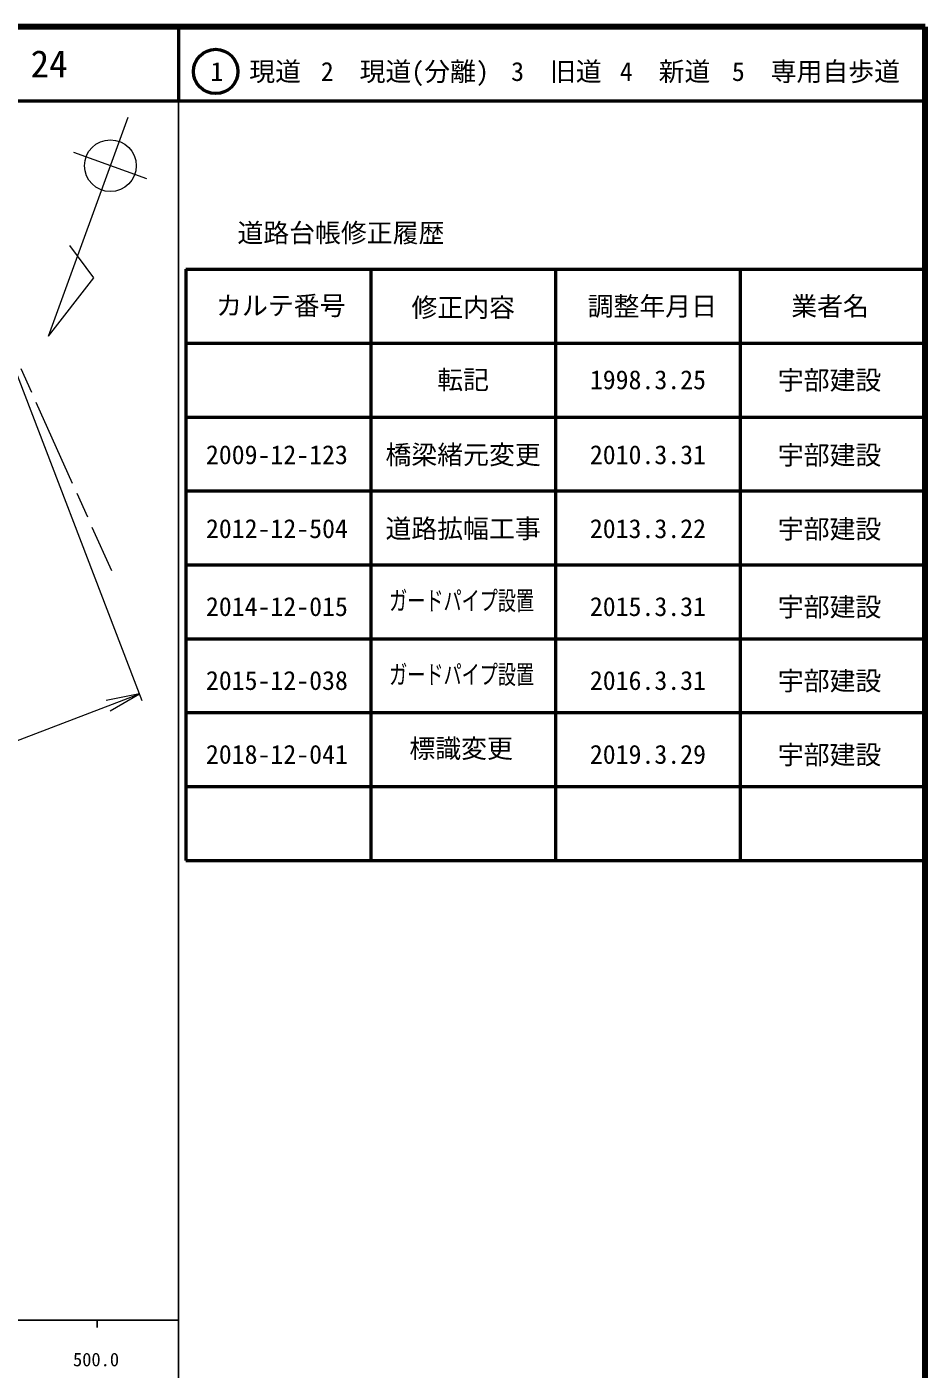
# Model space of a CAD drawing. Units: millimetres, scale not verified. Extents: x 40000 to 680000, y 20000 to 380000.
# Drawn here: x 558487 to 680000, y 198357 to 380000 of the extents above; entities that cross this region are included whole.
import ezdxf
from ezdxf.enums import TextEntityAlignment as Align

# ---------------------------------------------------------------- set-up
doc = ezdxf.new("R2010")
doc.units = ezdxf.units.MM
doc.header["$LTSCALE"] = 1000
doc.linetypes.add('CHAIN', pattern=[18.5, 12, -1.5, 3.5, -1.5])
for name, color, linetype, lineweight in [('M-BGD', 7, 'Continuous', 13), ('M-BMK', 2, 'CHAIN', 13), ('M-STR-HTXT', 7, 'Continuous', 13), ('M-TTL', 2, 'Continuous', 140), ('M-TTL-BAND', 7, 'Continuous', 25), ('M-TTL-FRAM', 2, 'Continuous', 50), ('M-TTL-LINE', 7, 'Continuous', 50), ('M-TTL-TXT', 7, 'Continuous', 50)]:
    doc.layers.add(name, color=color, linetype=linetype, lineweight=lineweight)
doc.styles.add('ＭＳ ゴシック', font='')
doc.styles.get('ＭＳ ゴシック').set_extended_font_data('MS Gothic')

# ---------------------------------------------------------------- blocks, each defined once
blk = doc.blocks.new('open_arrow')
at = {"color": 0, "linetype": 'Continuous', "lineweight": -2}
blk.add_lwpolyline([(7.5, 1.25), (0, 0), (7.5, -1.25)], dxfattribs=at)

msp = doc.modelspace()

# ---------------------------------------------------------------- linework, layer by layer
at = {"layer": 'M-BGD'}
for p, q in [((561404, 338154), (572189, 367787)), ((574729, 359414), (564862, 363005)), ((567551, 346018), (564318, 350418)), ((561404, 338154), (567551, 346018))]:
    msp.add_line(p, q, dxfattribs=at)
msp.add_circle((569795, 361209), 3500, dxfattribs=at)
at = {"layer": 'M-BMK'}
msp.add_line((552142, 346070), (569930, 306436), dxfattribs=at)
at = {"layer": 'M-STR-HTXT'}
for p, q in [((552194, 345820), (574061, 288825)), ((445124, 240426), (573703, 289759))]:
    msp.add_line(p, q, dxfattribs=at)
at = {"layer": 'M-TTL'}
for p, q in [((680000, 380000), (40000, 380000)), ((680000, 20000), (680000, 380000))]:
    msp.add_line(p, q, dxfattribs=at)
at = {"layer": 'M-TTL-BAND'}
for p, q in [((579000, 20000), (579000, 370000)), ((40000, 205000), (579000, 205000)), ((568000, 205000), (568000, 204000))]:
    msp.add_line(p, q, dxfattribs=at)
at = {"layer": 'M-TTL-FRAM'}
for p, q in [((580000, 347197), (580000, 267197)), ((580000, 347197), (680000, 347197)), ((580000, 267197), (680000, 267197))]:
    msp.add_line(p, q, dxfattribs=at)
at = {"layer": 'M-TTL-LINE'}
for p, q in [((579000, 380000), (579000, 370000)), ((40000, 370000), (680000, 370000)), ((605000, 347197), (605000, 267197)), ((630000, 347197), (630000, 267197)), ((655000, 347197), (655000, 267197)), ((580000, 337197), (680000, 337197)), ((580000, 327197), (680000, 327197)), ((580000, 317197), (680000, 317197)), ((580000, 307197), (680000, 307197)), ((580000, 297197), (680000, 297197)), ((580000, 287197), (680000, 287197)), ((580000, 277197), (680000, 277197))]:
    msp.add_line(p, q, dxfattribs=at)
at = {"layer": 'M-TTL-TXT'}
msp.add_circle((584031, 373958), 3000, dxfattribs=at)

# ---------------------------------------------------------------- block references
at = {"layer": 'M-STR-HTXT', "xscale": 600, "yscale": 600, "rotation": 201}
msp.add_blockref('open_arrow', (573703, 289759), dxfattribs=at)

# ---------------------------------------------------------------- texts
at = {"layer": 'M-TTL-BAND', "style": 'ＭＳ ゴシック'}
msp.add_text('500.0', height=1833, dxfattribs=at).set_placement((567844, 198195), align=Align.BOTTOM_CENTER)
at = {"layer": 'M-TTL-TXT', "style": 'ＭＳ ゴシック'}
for s, height, p in [('24', 3666, (561497, 375000)), ('1\u3000現道', 2566, (589448, 373958)), ('2\u3000現道(分離)', 2566, (609619, 373958)), ('3\u3000旧道', 2566, (630121, 373958)), ('4\u3000新道', 2566, (644824, 373958)), ('5\u3000専用自歩道', 2566, (665228, 373958)), ('道路台帳修正履歴', 2566, (600968, 352113)), ('カルテ番号', 2566, (592839, 342277)), ('修正内容', 2566, (617509, 342023)), ('調整年月日', 2566, (643089, 342197)), ('業者名', 2566, (667134, 342197)), ('転記', 2566, (617500, 332245)), ('1998.3.25', 2566, (642500, 332245)), ('宇部建設', 2566, (667077, 332189)), ('2009-12-123', 2566, (592311, 322100)), ('橋梁緒元変更', 2566, (617500, 322100)), ('2010.3.31', 2566, (642500, 322100)), ('宇部建設', 2566, (667077, 322043)), ('2012-12-504', 2566, (592311, 312100)), ('道路拡幅工事', 2566, (617500, 312100)), ('2013.3.22', 2566, (642500, 312100)), ('宇部建設', 2566, (667077, 312043)), ('2014-12-015', 2566, (592311, 301553)), ('2015.3.31', 2566, (642500, 301553)), ('宇部建設', 2566, (667077, 301496)), ('2015-12-038', 2566, (592311, 291553)), ('2016.3.31', 2566, (642500, 291553)), ('宇部建設', 2566, (667077, 291496)), ('2018-12-041', 2566, (592311, 281553)), ('2019.3.29', 2566, (642500, 281553)), ('宇部建設', 2566, (667077, 281496))]:
    msp.add_text(s, height=height, dxfattribs=at).set_placement(p, align=Align.MIDDLE_CENTER)
at = {"layer": 'M-TTL-TXT', "style": 'ＭＳ ゴシック', "width": 0.7}
for p in [(607500, 300303), (607500, 290303)]:
    msp.add_text('ガードパイプ設置', height=2566, dxfattribs=at).set_placement(p, align=Align.BOTTOM_LEFT)
at = {"layer": 'M-TTL-TXT', "style": 'ＭＳ ゴシック'}
msp.add_text('標識変更', height=2566, dxfattribs=at).set_placement((610230, 280303), align=Align.BOTTOM_LEFT)

doc.saveas('drawing.dxf')
